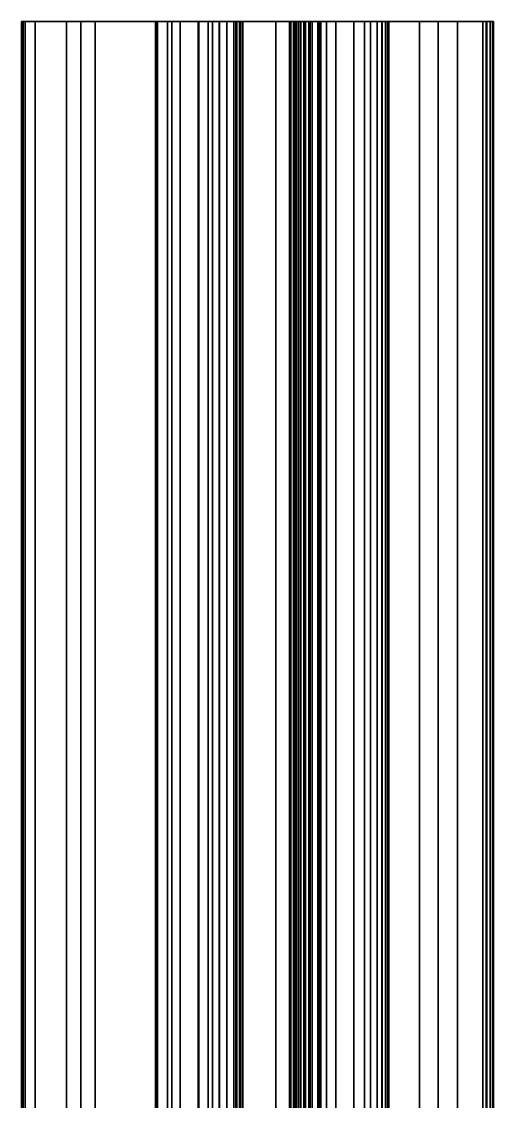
# Model space of a CAD drawing. Header units: metres. Extents: x 104.27 to 106.57, y 32.25 to 36.05.
# Drawn here: x 104.5883 to 104.7384, y 35.7096 to 36.0533 of the extents above; entities that cross this region are included whole.
import ezdxf

# ---------------------------------------------------------------- set-up
doc = ezdxf.new("R2010")
doc.units = ezdxf.units.M
doc.layers.add('KO32', color=7, linetype='Continuous')

msp = doc.modelspace()

# ---------------------------------------------------------------- linework, layer by layer
at = {"layer": 'KO32', "color": 9, "linetype": 'ByBlock', "lineweight": 25}
for points in [[(104.73617, 32.25334, 0.05289), (104.73617, 36.05334, 0.05289), (104.58826, 36.05334, 0.05806), (104.58826, 32.25334, 0.05806)], [(104.58826, 32.25334, 0.05806), (104.58826, 36.05334, 0.05806), (104.58833, 36.05334, 0.06006), (104.58833, 32.25334, 0.06006)], [(104.58833, 32.25334, 0.06006), (104.58833, 36.05334, 0.06006), (104.58879, 36.05334, 0.06686), (104.58879, 32.25334, 0.06686)], [(104.58879, 32.25334, 0.06686), (104.58879, 36.05334, 0.06686), (104.58943, 36.05334, 0.06834), (104.58943, 32.25334, 0.06834)], [(104.58943, 32.25334, 0.06834), (104.58943, 36.05334, 0.06834), (104.5926, 36.05334, 0.06941), (104.5926, 32.25334, 0.06941)], [(104.5926, 32.25334, 0.06941), (104.5926, 36.05334, 0.06941), (104.60254, 36.05334, 0.0692), (104.60254, 32.25334, 0.0692)], [(104.60254, 32.25334, 0.0692), (104.60254, 36.05334, 0.0692), (104.60711, 36.05334, 0.06937), (104.60711, 32.25334, 0.06937)], [(104.60711, 32.25334, 0.06937), (104.60711, 36.05334, 0.06937), (104.61168, 36.05334, 0.07007), (104.61168, 32.25334, 0.07007)], [(104.61168, 32.25334, 0.07007), (104.61168, 36.05334, 0.07007), (104.64471, 36.05334, 0.08056), (104.64471, 32.25334, 0.08056)], [(104.63085, 32.25334, 0.19315), (104.63085, 36.05334, 0.19315), (104.63098, 36.05334, 0.19689), (104.63098, 32.25334, 0.19689)], [(104.63147, 32.25334, 0.19132), (104.63147, 36.05334, 0.19132), (104.63085, 36.05334, 0.19315), (104.63085, 32.25334, 0.19315)], [(104.63098, 32.25334, 0.19689), (104.63098, 36.05334, 0.19689), (104.63467, 36.05334, 0.21729), (104.63467, 32.25334, 0.21729)], [(104.65114, 32.25334, 0.18259), (104.65114, 36.05334, 0.18259), (104.63147, 36.05334, 0.19132), (104.63147, 32.25334, 0.19132)], [(104.63467, 32.25334, 0.21729), (104.63467, 36.05334, 0.21729), (104.63605, 36.05334, 0.22019), (104.63605, 32.25334, 0.22019)], [(104.63605, 32.25334, 0.22019), (104.63605, 36.05334, 0.22019), (104.6387, 36.05334, 0.2225), (104.6387, 32.25334, 0.2225)], [(104.6387, 32.25334, 0.2225), (104.6387, 36.05334, 0.2225), (104.64448, 36.05334, 0.22439), (104.64448, 32.25334, 0.22439)], [(104.64448, 32.25334, 0.22439), (104.64448, 36.05334, 0.22439), (104.65872, 36.05334, 0.2277), (104.65872, 32.25334, 0.2277)], [(104.64471, 32.25334, 0.08056), (104.64471, 36.05334, 0.08056), (104.64763, 36.05334, 0.08191), (104.64763, 32.25334, 0.08191)], [(104.64763, 32.25334, 0.08191), (104.64763, 36.05334, 0.08191), (104.64898, 36.05334, 0.08324), (104.64898, 32.25334, 0.08324)], [(104.64898, 32.25334, 0.08324), (104.64898, 36.05334, 0.08324), (104.65123, 36.05334, 0.08655), (104.65123, 32.25334, 0.08655)], [(104.65647, 32.25334, 0.17284), (104.65647, 36.05334, 0.17284), (104.65114, 36.05334, 0.18259), (104.65114, 32.25334, 0.18259)], [(104.65123, 32.25334, 0.08655), (104.65123, 36.05334, 0.08655), (104.65362, 36.05334, 0.0913), (104.65362, 32.25334, 0.0913)], [(104.65362, 32.25334, 0.0913), (104.65362, 36.05334, 0.0913), (104.65584, 36.05334, 0.10252), (104.65584, 32.25334, 0.10252)], [(104.65584, 32.25334, 0.10252), (104.65584, 36.05334, 0.10252), (104.65681, 36.05334, 0.11117), (104.65681, 32.25334, 0.11117)], [(104.65806, 32.25334, 0.15914), (104.65806, 36.05334, 0.15914), (104.65647, 36.05334, 0.17284), (104.65647, 32.25334, 0.17284)], [(104.65681, 32.25334, 0.11117), (104.65681, 36.05334, 0.11117), (104.65763, 36.05334, 0.13198), (104.65763, 32.25334, 0.13198)], [(104.65763, 32.25334, 0.13198), (104.65763, 36.05334, 0.13198), (104.65806, 36.05334, 0.15914), (104.65806, 32.25334, 0.15914)], [(104.65872, 32.25334, 0.2277), (104.65872, 36.05334, 0.2277), (104.66922, 36.05334, 0.22733), (104.66922, 32.25334, 0.22733)], [(104.66922, 32.25334, 0.22733), (104.66922, 36.05334, 0.22733), (104.6797, 36.05334, 0.22678), (104.6797, 32.25334, 0.22678)], [(104.67352, 32.25334, 0.10863), (104.67352, 36.05334, 0.10863), (104.67392, 36.05334, 0.10105), (104.67392, 32.25334, 0.10105)], [(104.67485, 32.25334, 0.15078), (104.67485, 36.05334, 0.15078), (104.67352, 36.05334, 0.10863), (104.67352, 32.25334, 0.10863)], [(104.67392, 32.25334, 0.10105), (104.67392, 36.05334, 0.10105), (104.67529, 36.05334, 0.09054), (104.67529, 32.25334, 0.09054)], [(104.67528, 32.25334, 0.15588), (104.67528, 36.05334, 0.15588), (104.67485, 36.05334, 0.15078), (104.67485, 32.25334, 0.15078)], [(104.67653, 32.25334, 0.16459), (104.67653, 36.05334, 0.16459), (104.67528, 36.05334, 0.15588), (104.67528, 32.25334, 0.15588)], [(104.67529, 32.25334, 0.09054), (104.67529, 36.05334, 0.09054), (104.67591, 36.05334, 0.0888), (104.67591, 32.25334, 0.0888)], [(104.67591, 32.25334, 0.0888), (104.67591, 36.05334, 0.0888), (104.67714, 36.05334, 0.08602), (104.67714, 32.25334, 0.08602)], [(104.67813, 32.25334, 0.17208), (104.67813, 36.05334, 0.17208), (104.67653, 36.05334, 0.16459), (104.67653, 32.25334, 0.16459)], [(104.67714, 32.25334, 0.08602), (104.67714, 36.05334, 0.08602), (104.67862, 36.05334, 0.08334), (104.67862, 32.25334, 0.08334)], [(104.6807, 32.25334, 0.17713), (104.6807, 36.05334, 0.17713), (104.67813, 36.05334, 0.17208), (104.67813, 32.25334, 0.17208)], [(104.67862, 32.25334, 0.08334), (104.67862, 36.05334, 0.08334), (104.68009, 36.05334, 0.08126), (104.68009, 32.25334, 0.08126)], [(104.6797, 32.25334, 0.22678), (104.6797, 36.05334, 0.22678), (104.68299, 36.05334, 0.22616), (104.68299, 32.25334, 0.22616)], [(104.68009, 32.25334, 0.08126), (104.68009, 36.05334, 0.08126), (104.68257, 36.05334, 0.07956), (104.68257, 32.25334, 0.07956)], [(104.68346, 32.25334, 0.18066), (104.68346, 36.05334, 0.18066), (104.6807, 36.05334, 0.17713), (104.6807, 32.25334, 0.17713)], [(104.68257, 32.25334, 0.07956), (104.68257, 36.05334, 0.07956), (104.71492, 36.05334, 0.06665), (104.71492, 32.25334, 0.06665)], [(104.68299, 32.25334, 0.22616), (104.68299, 36.05334, 0.22616), (104.68829, 36.05334, 0.22485), (104.68829, 32.25334, 0.22485)], [(104.6853, 32.25334, 0.18219), (104.6853, 36.05334, 0.18219), (104.68346, 36.05334, 0.18066), (104.68346, 32.25334, 0.18066)], [(104.70304, 32.25334, 0.18795), (104.70304, 36.05334, 0.18795), (104.6853, 36.05334, 0.18219), (104.6853, 32.25334, 0.18219)], [(104.68829, 32.25334, 0.22485), (104.68829, 36.05334, 0.22485), (104.69396, 36.05334, 0.22301), (104.69396, 32.25334, 0.22301)], [(104.69396, 32.25334, 0.22301), (104.69396, 36.05334, 0.22301), (104.69737, 36.05334, 0.22162), (104.69737, 32.25334, 0.22162)], [(104.69737, 32.25334, 0.22162), (104.69737, 36.05334, 0.22162), (104.69935, 36.05334, 0.22036), (104.69935, 32.25334, 0.22036)], [(104.69935, 32.25334, 0.22036), (104.69935, 36.05334, 0.22036), (104.70146, 36.05334, 0.21832), (104.70146, 32.25334, 0.21832)], [(104.70146, 32.25334, 0.21832), (104.70146, 36.05334, 0.21832), (104.70295, 36.05334, 0.21608), (104.70295, 32.25334, 0.21608)], [(104.70295, 32.25334, 0.21608), (104.70295, 36.05334, 0.21608), (104.70404, 36.05334, 0.21318), (104.70404, 32.25334, 0.21318)], [(104.70416, 32.25334, 0.18861), (104.70416, 36.05334, 0.18861), (104.70304, 36.05334, 0.18795), (104.70304, 32.25334, 0.18795)], [(104.70404, 32.25334, 0.21318), (104.70404, 36.05334, 0.21318), (104.70511, 36.05334, 0.19095), (104.70511, 32.25334, 0.19095)], [(104.70486, 32.25334, 0.18959), (104.70486, 36.05334, 0.18959), (104.70416, 36.05334, 0.18861), (104.70416, 32.25334, 0.18861)], [(104.70511, 32.25334, 0.19095), (104.70511, 36.05334, 0.19095), (104.70486, 36.05334, 0.18959), (104.70486, 32.25334, 0.18959)], [(104.71492, 32.25334, 0.06665), (104.71492, 36.05334, 0.06665), (104.72083, 36.05334, 0.06532), (104.72083, 32.25334, 0.06532)], [(104.72083, 32.25334, 0.06532), (104.72083, 36.05334, 0.06532), (104.72697, 36.05334, 0.06472), (104.72697, 32.25334, 0.06472)], [(104.72697, 32.25334, 0.06472), (104.72697, 36.05334, 0.06472), (104.73508, 36.05334, 0.0644), (104.73508, 32.25334, 0.0644)], [(104.73508, 32.25334, 0.0644), (104.73508, 36.05334, 0.0644), (104.73638, 36.05334, 0.06395), (104.73638, 32.25334, 0.06395)], [(104.73735, 32.25334, 0.05323), (104.73735, 36.05334, 0.05323), (104.73617, 36.05334, 0.05289), (104.73617, 32.25334, 0.05289)], [(104.73638, 32.25334, 0.06395), (104.73638, 36.05334, 0.06395), (104.73737, 36.05334, 0.06317), (104.73737, 32.25334, 0.06317)], [(104.73809, 32.25334, 0.05413), (104.73809, 36.05334, 0.05413), (104.73735, 36.05334, 0.05323), (104.73735, 32.25334, 0.05323)], [(104.73737, 32.25334, 0.06317), (104.73737, 36.05334, 0.06317), (104.73811, 36.05334, 0.06204), (104.73811, 32.25334, 0.06204)], [(104.73824, 32.25334, 0.05482), (104.73824, 36.05334, 0.05482), (104.73809, 36.05334, 0.05413), (104.73809, 32.25334, 0.05413)], [(104.73811, 32.25334, 0.06204), (104.73811, 36.05334, 0.06204), (104.73843, 36.05334, 0.06032), (104.73843, 32.25334, 0.06032)], [(104.73843, 32.25334, 0.06032), (104.73843, 36.05334, 0.06032), (104.73824, 36.05334, 0.05482), (104.73824, 32.25334, 0.05482)]]:
    msp.add_3dface(points, dxfattribs=at)
at = {"layer": 'KO32', "color": 250, "linetype": 'ByBlock', "lineweight": 25}
for points, invisible_edges in [([(104.58826, 36.05334, 0.05806), (104.73617, 36.05334, 0.05289), (104.58833, 36.05334, 0.06006)], 2), ([(104.58879, 36.05334, 0.06686), (104.73617, 36.05334, 0.05289), (104.58943, 36.05334, 0.06834)], 3), ([(104.60254, 36.05334, 0.0692), (104.73617, 36.05334, 0.05289), (104.60711, 36.05334, 0.06937)], 3), ([(104.63147, 36.05334, 0.19132), (104.65114, 36.05334, 0.18259), (104.63085, 36.05334, 0.19315)], 2), ([(104.65114, 36.05334, 0.18259), (104.65647, 36.05334, 0.17284), (104.63467, 36.05334, 0.21729)], 14), ([(104.67528, 36.05334, 0.15588), (104.65362, 36.05334, 0.0913), (104.67485, 36.05334, 0.15078)], 3), ([(104.67529, 36.05334, 0.09054), (104.65362, 36.05334, 0.0913), (104.67591, 36.05334, 0.0888)], 3), ([(104.67862, 36.05334, 0.08334), (104.65362, 36.05334, 0.0913), (104.68009, 36.05334, 0.08126)], 3), ([(104.65362, 36.05334, 0.0913), (104.73617, 36.05334, 0.05289), (104.68257, 36.05334, 0.07956)], 15), ([(104.65681, 36.05334, 0.11117), (104.65584, 36.05334, 0.10252), (104.6797, 36.05334, 0.22678)], 14), ([(104.69396, 36.05334, 0.22301), (104.68829, 36.05334, 0.22485), (104.69737, 36.05334, 0.22162)], 2), ([(104.69737, 36.05334, 0.22162), (104.68829, 36.05334, 0.22485), (104.69935, 36.05334, 0.22036)], 3), ([(104.70295, 36.05334, 0.21608), (104.68829, 36.05334, 0.22485), (104.70404, 36.05334, 0.21318)], 3), ([(104.70511, 36.05334, 0.19095), (104.68829, 36.05334, 0.22485), (104.70486, 36.05334, 0.18959)], 3), ([(104.70486, 36.05334, 0.18959), (104.68829, 36.05334, 0.22485), (104.70416, 36.05334, 0.18861)], 3), ([(104.71492, 36.05334, 0.06665), (104.73617, 36.05334, 0.05289), (104.72083, 36.05334, 0.06532)], 3), ([(104.73508, 36.05334, 0.0644), (104.73617, 36.05334, 0.05289), (104.73638, 36.05334, 0.06395)], 3), ([(104.73737, 36.05334, 0.06317), (104.73617, 36.05334, 0.05289), (104.73811, 36.05334, 0.06204)], 3), ([(104.73811, 36.05334, 0.06204), (104.73617, 36.05334, 0.05289), (104.73843, 36.05334, 0.06032)], 3), ([(104.73843, 36.05334, 0.06032), (104.73617, 36.05334, 0.05289), (104.73824, 36.05334, 0.05482)], 3), ([(104.73824, 36.05334, 0.05482), (104.73617, 36.05334, 0.05289), (104.73735, 36.05334, 0.05323)], 13), ([(104.73735, 36.05334, 0.05323), (104.73809, 36.05334, 0.05413), (104.73824, 36.05334, 0.05482)], 12)]:
    msp.add_3dface(points, dxfattribs=dict(at, invisible_edges=invisible_edges))
at = {"layer": 'KO32', "color": 9, "linetype": 'ByBlock', "lineweight": 25}
for points, invisible_edges in [([(104.58833, 36.05334, 0.06006), (104.73617, 36.05334, 0.05289), (104.58879, 36.05334, 0.06686)], 3), ([(104.58943, 36.05334, 0.06834), (104.73617, 36.05334, 0.05289), (104.5926, 36.05334, 0.06941)], 3), ([(104.5926, 36.05334, 0.06941), (104.73617, 36.05334, 0.05289), (104.60254, 36.05334, 0.0692)], 3), ([(104.60711, 36.05334, 0.06937), (104.73617, 36.05334, 0.05289), (104.61168, 36.05334, 0.07007)], 3), ([(104.61168, 36.05334, 0.07007), (104.73617, 36.05334, 0.05289), (104.64471, 36.05334, 0.08056)], 3), ([(104.63085, 36.05334, 0.19315), (104.65114, 36.05334, 0.18259), (104.63098, 36.05334, 0.19689)], 3), ([(104.63098, 36.05334, 0.19689), (104.65114, 36.05334, 0.18259), (104.63467, 36.05334, 0.21729)], 3), ([(104.63467, 36.05334, 0.21729), (104.65647, 36.05334, 0.17284), (104.63605, 36.05334, 0.22019)], 3), ([(104.63605, 36.05334, 0.22019), (104.65647, 36.05334, 0.17284), (104.6387, 36.05334, 0.2225)], 3), ([(104.6387, 36.05334, 0.2225), (104.65647, 36.05334, 0.17284), (104.64448, 36.05334, 0.22439)], 3), ([(104.64448, 36.05334, 0.22439), (104.65647, 36.05334, 0.17284), (104.65872, 36.05334, 0.2277)], 3), ([(104.64471, 36.05334, 0.08056), (104.73617, 36.05334, 0.05289), (104.64763, 36.05334, 0.08191)], 3), ([(104.64763, 36.05334, 0.08191), (104.73617, 36.05334, 0.05289), (104.64898, 36.05334, 0.08324)], 3), ([(104.64898, 36.05334, 0.08324), (104.73617, 36.05334, 0.05289), (104.65123, 36.05334, 0.08655)], 3), ([(104.65123, 36.05334, 0.08655), (104.73617, 36.05334, 0.05289), (104.65362, 36.05334, 0.0913)], 3), ([(104.65584, 36.05334, 0.10252), (104.65362, 36.05334, 0.0913), (104.68299, 36.05334, 0.22616)], 14), ([(104.68299, 36.05334, 0.22616), (104.65362, 36.05334, 0.0913), (104.68829, 36.05334, 0.22485)], 3), ([(104.68829, 36.05334, 0.22485), (104.65362, 36.05334, 0.0913), (104.67813, 36.05334, 0.17208)], 15), ([(104.67813, 36.05334, 0.17208), (104.65362, 36.05334, 0.0913), (104.67653, 36.05334, 0.16459)], 3), ([(104.67653, 36.05334, 0.16459), (104.65362, 36.05334, 0.0913), (104.67528, 36.05334, 0.15588)], 3), ([(104.67485, 36.05334, 0.15078), (104.65362, 36.05334, 0.0913), (104.67352, 36.05334, 0.10863)], 3), ([(104.67352, 36.05334, 0.10863), (104.65362, 36.05334, 0.0913), (104.67392, 36.05334, 0.10105)], 3), ([(104.67392, 36.05334, 0.10105), (104.65362, 36.05334, 0.0913), (104.67529, 36.05334, 0.09054)], 3), ([(104.67591, 36.05334, 0.0888), (104.65362, 36.05334, 0.0913), (104.67714, 36.05334, 0.08602)], 3), ([(104.67714, 36.05334, 0.08602), (104.65362, 36.05334, 0.0913), (104.67862, 36.05334, 0.08334)], 3), ([(104.68009, 36.05334, 0.08126), (104.65362, 36.05334, 0.0913), (104.68257, 36.05334, 0.07956)], 3), ([(104.6797, 36.05334, 0.22678), (104.65584, 36.05334, 0.10252), (104.68299, 36.05334, 0.22616)], 3), ([(104.65647, 36.05334, 0.17284), (104.65806, 36.05334, 0.15914), (104.65872, 36.05334, 0.2277)], 14), ([(104.65763, 36.05334, 0.13198), (104.65681, 36.05334, 0.11117), (104.66922, 36.05334, 0.22733)], 14), ([(104.66922, 36.05334, 0.22733), (104.65681, 36.05334, 0.11117), (104.6797, 36.05334, 0.22678)], 3), ([(104.65806, 36.05334, 0.15914), (104.65763, 36.05334, 0.13198), (104.66922, 36.05334, 0.22733)], 14), ([(104.65872, 36.05334, 0.2277), (104.65806, 36.05334, 0.15914), (104.66922, 36.05334, 0.22733)], 3), ([(104.6807, 36.05334, 0.17713), (104.68829, 36.05334, 0.22485), (104.67813, 36.05334, 0.17208)], 3), ([(104.68346, 36.05334, 0.18066), (104.68829, 36.05334, 0.22485), (104.6807, 36.05334, 0.17713)], 3), ([(104.68257, 36.05334, 0.07956), (104.73617, 36.05334, 0.05289), (104.71492, 36.05334, 0.06665)], 3), ([(104.6853, 36.05334, 0.18219), (104.68829, 36.05334, 0.22485), (104.68346, 36.05334, 0.18066)], 3), ([(104.70304, 36.05334, 0.18795), (104.68829, 36.05334, 0.22485), (104.6853, 36.05334, 0.18219)], 3), ([(104.69935, 36.05334, 0.22036), (104.68829, 36.05334, 0.22485), (104.70146, 36.05334, 0.21832)], 3), ([(104.70146, 36.05334, 0.21832), (104.68829, 36.05334, 0.22485), (104.70295, 36.05334, 0.21608)], 3), ([(104.70404, 36.05334, 0.21318), (104.68829, 36.05334, 0.22485), (104.70511, 36.05334, 0.19095)], 3), ([(104.70416, 36.05334, 0.18861), (104.68829, 36.05334, 0.22485), (104.70304, 36.05334, 0.18795)], 3), ([(104.72083, 36.05334, 0.06532), (104.73617, 36.05334, 0.05289), (104.72697, 36.05334, 0.06472)], 3), ([(104.72697, 36.05334, 0.06472), (104.73617, 36.05334, 0.05289), (104.73508, 36.05334, 0.0644)], 3), ([(104.73638, 36.05334, 0.06395), (104.73617, 36.05334, 0.05289), (104.73737, 36.05334, 0.06317)], 3)]:
    msp.add_3dface(points, dxfattribs=dict(at, invisible_edges=invisible_edges))

doc.saveas('drawing.dxf')
